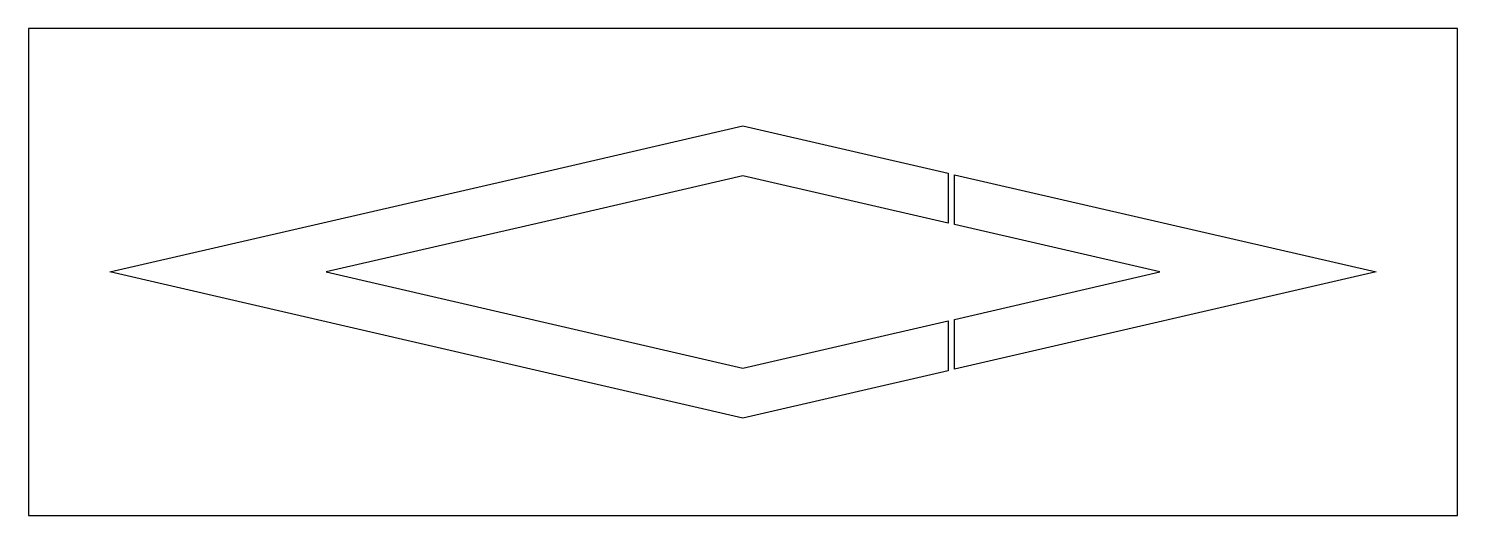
# Model space of a CAD drawing. Extents: x 0 to 176, y 0 to 60.
import ezdxf

# ---------------------------------------------------------------- set-up
doc = ezdxf.new("R2010")
doc.units = 0
doc.layers.add('CUT', color=7, linetype='Continuous')
doc.layers.add('OUTSIDE', color=1, linetype='Continuous')

msp = doc.modelspace()

# ---------------------------------------------------------------- linework, layer by layer
at = {"layer": 'CUT'}
for points in [[(64.0787, 42.4826), (87.9992, 48.0025), (113.2867, 42.1673), (113.2867, 36.009), (87.9992, 41.8442), (65.1476, 36.5709), (36.6758, 30.0008), (87.9992, 18.1558), (113.2867, 23.9918), (113.2867, 17.8333), (87.9992, 11.9975), (9.9891, 30.0008)], [(166.0109, 30.0008), (114.0367, 18.0064), (114.0367, 24.1649), (139.3242, 30.0008), (114.0367, 35.836), (114.0367, 41.9942)]]:
    msp.add_lwpolyline(points, close=True, dxfattribs=at)
at = {"layer": 'OUTSIDE'}
msp.add_lwpolyline([(0, 0), (176, 0), (176, 60), (0, 60)], close=True, dxfattribs=at)

doc.saveas('drawing.dxf')
